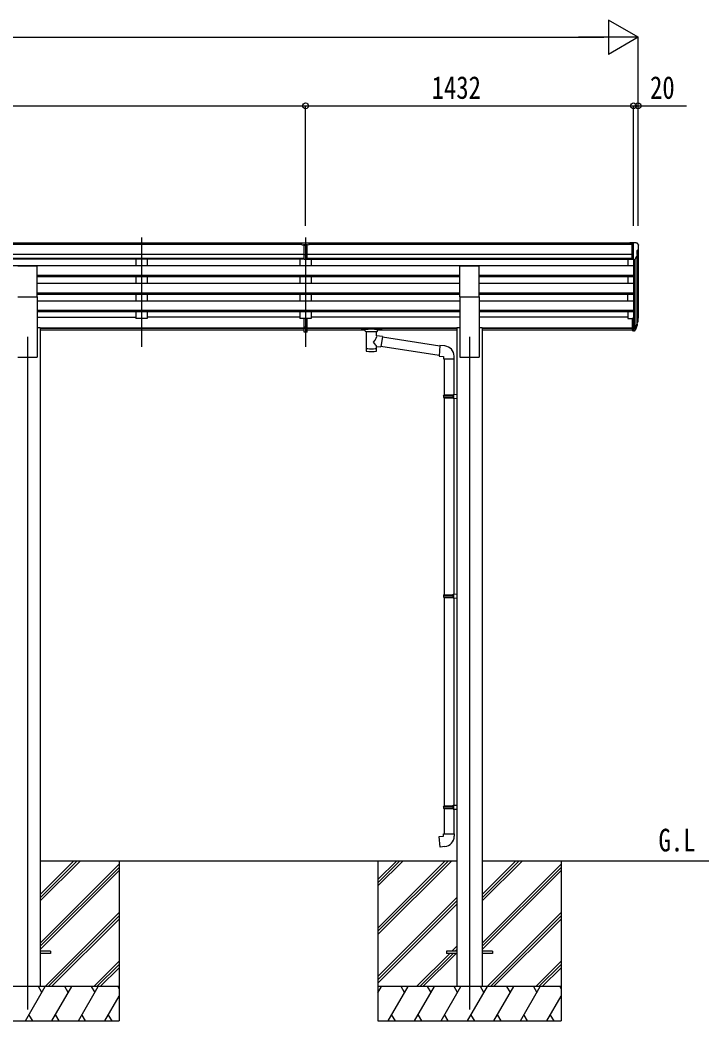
# Model space of a CAD drawing. Units: millimetres, scale not verified. Extents: x -12615 to 12615, y -8910 to 8910.
# Drawn here: x 212 to 3190, y -4915 to -542 of the extents above; entities that cross this region are included whole.
import ezdxf
from ezdxf.enums import TextEntityAlignment as Align

# ---------------------------------------------------------------- set-up
doc = ezdxf.new("R2010")
doc.units = ezdxf.units.MM
doc.header["$LTSCALE"] = 50
for name, color, linetype in [('0-2_USER1', 3, 'Continuous'), ('0-3_YKK_12', 2, 'Continuous'), ('0-4_YKK_13', 4, 'Continuous'), ('0-5_YKK_A1', 4, 'Continuous'), ('0-6_YKK_D', 6, 'Continuous')]:
    doc.layers.add(name, color=color, linetype=linetype)
doc.styles.add('ＭＳ ゴシック', font='')
doc.styles.get('ＭＳ ゴシック').set_extended_font_data('MS Gothic')

msp = doc.modelspace()

# ---------------------------------------------------------------- linework, layer by layer
at = {"layer": '0-3_YKK_12'}
for p, q in [((743.06, -1491.89), (743.06, -1969.4)), ((1459.06, -1491.89), (1459.06, -1969.4)), ((245.06, -1926.44), (245.06, -4865)), ((2175.06, -1926.44), (2175.06, -4865))]:
    msp.add_line(p, q, dxfattribs=at)
at = {"layer": '0-4_YKK_13'}
for p, q in [((1442.56, -1523.89), (1442.56, -1516.05)), ((1442.56, -1523.89), (1452.56, -1523.89)), ((1459.06, -1524.71), (1452.56, -1524.31)), ((1452.56, -1525.89), (1465.56, -1525.89)), ((1465.56, -1524.37), (1459.06, -1524.69)), ((1465.56, -1587.52), (1465.56, -1522.24)), ((2884.56, -1515.86), (2874.56, -1515.94)), ((2884.56, -1515.86), (2874.56, -1515.94)), ((2874.56, -1517.46), (2874.56, -1515.94)), ((2874.56, -1517.46), (2874.56, -1515.94)), ((2884.56, -1587.84), (2884.56, -1515.86)), ((2903.06, -1515.86), (2884.56, -1515.86)), ((2884.56, -1587.84), (2884.56, -1515.86)), ((2903.06, -1515.86), (2884.56, -1515.86)), ((2891.06, -1588.84), (2891.06, -1515.86)), ((2891.06, -1588.84), (2891.06, -1515.86)), ((2903.06, -1515.86), (2905.39, -1516)), ((2903.06, -1515.86), (2905.39, -1516)), ((2906.15, -1516.42), (2910.22, -1522.23)), ((2906.15, -1516.42), (2910.22, -1522.23)), ((2913.06, -1525.23), (2913.06, -1525.86)), ((2913.06, -1525.23), (2913.06, -1525.86)), ((1452.56, -1567.41), (1459.06, -1567.57)), ((1459.06, -1567.57), (1465.56, -1567.41)), ((2898.68, -1587.03), (2907.69, -1571.43)), ((2898.68, -1587.03), (2907.69, -1571.43)), ((2905.06, -1550.37), (2905.06, -1566.65)), ((2905.06, -1550.37), (2905.06, -1566.65)), ((2910.53, -1547.04), (2905.21, -1550.11)), ((2910.53, -1547.04), (2905.21, -1550.11)), ((202.56, -1615.84), (287.56, -1615.84)), ((287.56, -1751.06), (287.56, -1615.84)), ((1452.56, -1586.45), (1459.06, -1586.85)), ((1459.06, -1586.85), (1465.56, -1586.45)), ((2132.56, -1751.06), (2132.56, -1615.84)), ((2132.56, -1615.84), (2217.56, -1615.84)), ((2217.56, -1751.06), (2217.56, -1615.84)), ((2884.56, -1587.84), (2891.06, -1587.84)), ((2884.56, -1587.84), (2891.06, -1587.84)), ((2891.06, -1588.84), (2896.27, -1588.52)), ((2891.06, -1588.84), (2896.27, -1588.52)), ((202.56, -1751.06), (287.56, -1751.06)), ((2132.56, -1751.06), (2217.56, -1751.06)), ((1452.56, -1883.13), (1452.56, -1845.65)), ((1465.56, -1883.13), (1465.56, -1845.65)), ((2884.56, -1845.01), (2884.56, -1899.05)), ((2884.56, -1845.01), (2891.06, -1845.01)), ((2891.06, -1845.01), (2891.06, -1899.79)), ((2897.49, -1889.37), (2905.25, -1873.96)), ((2906.7, -1874.32), (2898.5, -1890.5)), ((2907.31, -1874.88), (2898.5, -1898.43)), ((2909.36, -1857.83), (2906.09, -1864.89)), ((2909.97, -1859.2), (2906.09, -1867.15)), ((2907.65, -1870.48), (2907.31, -1874.88)), ((1452.56, -1883.13), (1465.56, -1883.13)), ((1452.56, -1905.37), (1452.56, -1883.13)), ((1452.56, -1888.53), (1465.56, -1888.53)), ((1452.56, -1904.31), (1459.06, -1904.71)), ((1459.06, -1904.71), (1465.56, -1904.31)), ((1465.56, -1905.37), (1465.56, -1883.13)), ((1703.06, -1889.89), (1703.06, -1895.65)), ((1703.06, -1890.08), (1703.06, -1891.62)), ((1705.06, -1889.23), (1788.06, -1889.23)), ((1705.06, -1891.4), (1788.06, -1891.4)), ((1705.06, -1896.31), (1719.56, -1896.31)), ((1719.56, -1901.96), (1719.56, -1895.41)), ((1723.66, -1902.88), (1723.64, -1988.32)), ((1769.46, -1921.62), (1769.46, -1902.88)), ((1794.68, -1925.53), (1769.46, -1921.61)), ((1773.56, -1901.96), (1773.56, -1895.41)), ((1773.56, -1896.31), (1788.06, -1896.31)), ((1790.06, -1889.89), (1790.06, -1895.65)), ((2884.56, -1885.15), (2891.06, -1885.15)), ((2884.56, -1890.03), (2891.06, -1890.03)), ((2884.56, -1899.05), (2891.06, -1899.05)), ((2891.06, -1890.05), (2896.19, -1890.05)), ((2891.06, -1891.85), (2895.91, -1891.85)), ((2891.06, -1899.79), (2895.91, -1899.79)), ((1794.68, -1925.53), (1787.66, -1970.79)), ((2045.86, -1966.56), (1794.37, -1927.54)), ((2066.87, -1966.44), (2046.03, -1964.61)), ((1769.48, -1988.32), (1769.46, -1967.65)), ((1769.46, -1967.96), (1787.66, -1970.79)), ((2042.2, -2008.49), (1787.93, -1969.05)), ((2107.95, -2022.18), (2107.95, -2011.26)), ((2061.95, -2022.18), (2107.95, -2022.18)), ((2064.06, -2022.18), (2064.06, -2180.36)), ((2106.06, -2022.18), (2106.06, -2177.8)), ((2062.06, -2182.36), (2063.06, -2180.36)), ((2062.06, -2182.36), (2106.06, -2182.36)), ((2062.06, -2182.36), (2062.06, -2190.36)), ((2063.06, -2180.36), (2106.06, -2180.36)), ((2101.58, -2182.36), (2101.15, -2180.36)), ((2104.06, -2177.86), (2120.06, -2177.39)), ((2104.06, -2179.86), (2104.06, -2177.86)), ((2104.06, -2179.86), (2106.06, -2179.86)), ((2120.06, -2177.39), (2120.06, -2195.33)), ((2062.06, -2190.36), (2106.06, -2190.36)), ((2062.06, -2190.36), (2063.06, -2192.36)), ((2063.06, -2192.36), (2106.06, -2192.36)), ((2064.06, -2192.36), (2064.06, -3052.75)), ((2104.06, -2194.86), (2104.06, -2192.86)), ((2104.06, -2194.86), (2120.06, -2195.33)), ((2106.06, -2194.92), (2106.06, -3050.2)), ((2062.06, -3054.75), (2063.06, -3052.75)), ((2062.06, -3054.75), (2106.06, -3054.75)), ((2062.06, -3054.75), (2062.06, -3062.75)), ((2063.06, -3052.75), (2106.06, -3052.75)), ((2101.58, -3054.75), (2101.15, -3052.75)), ((2104.06, -3050.25), (2120.06, -3049.78)), ((2104.06, -3052.25), (2104.06, -3050.25)), ((2104.06, -3052.25), (2106.06, -3052.25)), ((2120.06, -3049.78), (2120.06, -3067.73)), ((2062.06, -3062.75), (2106.06, -3062.75)), ((2062.06, -3062.75), (2063.06, -3064.75)), ((2063.06, -3064.75), (2106.06, -3064.75)), ((2064.06, -3064.75), (2064.06, -3975.44)), ((2104.06, -3067.25), (2104.06, -3065.25)), ((2104.06, -3067.25), (2120.06, -3067.73)), ((2106.06, -3067.31), (2106.06, -3972.88)), ((2062.06, -3977.44), (2063.06, -3975.44)), ((2062.06, -3977.44), (2106.06, -3977.44)), ((2062.06, -3977.44), (2062.06, -3985.44)), ((2063.06, -3975.44), (2106.06, -3975.44)), ((2101.58, -3977.44), (2101.15, -3975.44)), ((2104.06, -3972.94), (2120.06, -3972.47)), ((2104.06, -3974.94), (2104.06, -3972.94)), ((2104.06, -3974.94), (2106.06, -3974.94)), ((2120.06, -3972.47), (2120.06, -3990.41)), ((2062.06, -3985.44), (2106.06, -3985.44)), ((2062.06, -3985.44), (2063.06, -3987.44)), ((2063.06, -3987.44), (2106.06, -3987.44)), ((2064.06, -3987.44), (2064.06, -4097.44)), ((2104.06, -3989.94), (2104.06, -3987.94)), ((2104.06, -3989.94), (2120.06, -3990.41)), ((2106.06, -3990), (2106.06, -4097.44)), ((2062.06, -4097.44), (2108.06, -4097.44)), ((2062.06, -4107.44), (2062.06, -4097.44)), ((2108.06, -4097.44), (2108.06, -4108.36)), ((345.06, -4610.5), (300.06, -4610.5)), ((345.06, -4619.5), (300.06, -4619.5)), ((345.06, -4610.5), (345.06, -4619.5)), ((2075.06, -4610.5), (2075.06, -4619.5)), ((2120.06, -4610.5), (2075.06, -4610.5)), ((2120.06, -4619.5), (2075.06, -4619.5)), ((2275.06, -4610.5), (2230.06, -4610.5)), ((2275.06, -4619.5), (2230.06, -4619.5)), ((2275.06, -4610.5), (2275.06, -4619.5))]:
    msp.add_line(p, q, dxfattribs=at)
for points in [[(1442.56, -1516.05), (1460.56, -1515.89), (1475.56, -1516.02)], [(1465.56, -1587.52), (1459.06, -1587.92), (1452.56, -1587.52), (1452.56, -1522.18)], [(1465.56, -1523.85), (1475.56, -1523.76), (1475.56, -1516.02)], [(1465.56, -1568.51), (1462.3, -1568.59), (1459.06, -1568.67), (1455.82, -1568.59), (1452.56, -1568.51)], [(1465.56, -1905.37), (1459.06, -1905.77), (1452.56, -1905.37)], [(1703.06, -1889.89), (1703.1, -1889.7), (1703.18, -1889.56), (1703.28, -1889.47), (1703.38, -1889.4), (1703.5, -1889.36), (1703.79, -1889.3), (1704.28, -1889.25), (1704.83, -1889.23), (1705.06, -1889.23)], [(1703.06, -1895.65), (1703.1, -1895.84), (1703.18, -1895.98), (1703.28, -1896.07), (1703.38, -1896.14), (1703.5, -1896.18), (1703.79, -1896.24), (1704.28, -1896.29), (1704.83, -1896.31), (1705.06, -1896.31)], [(1788.06, -1889.23), (1788.41, -1889.23), (1788.94, -1889.26), (1789.39, -1889.31), (1789.7, -1889.38), (1789.87, -1889.48), (1789.98, -1889.62), (1790.05, -1889.8), (1790.06, -1889.89)], [(1788.06, -1896.31), (1788.41, -1896.31), (1788.94, -1896.28), (1789.39, -1896.23), (1789.7, -1896.15), (1789.87, -1896.06), (1789.98, -1895.92), (1790.05, -1895.74), (1790.06, -1895.65)], [(2046.03, -1964.61), (2042.03, -2010.44), (2061.95, -2012.18), (2061.95, -2022.18)], [(2101.58, -2182.36), (2101.58, -2190.36), (2101.15, -2192.36)], [(2104.06, -2192.86), (2106.06, -2192.86), (2106.06, -2179.86)], [(2101.58, -3054.75), (2101.58, -3062.75), (2101.15, -3064.75)], [(2104.06, -3065.25), (2106.06, -3065.25), (2106.06, -3052.25)], [(2101.58, -3977.44), (2101.58, -3985.44), (2101.15, -3987.44)], [(2104.06, -3987.94), (2106.06, -3987.94), (2106.06, -3974.94)], [(2066.98, -4153.19), (2046.14, -4155.01), (2042.14, -4109.19), (2062.06, -4107.44)]]:
    msp.add_lwpolyline(points, dxfattribs=at)
for centre, radius, start, end in [((2905.33, -1517), 1, 35, 86.5), ((2905.33, -1517), 1, 35, 86.5), ((2910.06, -1525.23), 3, 0, 87), ((2910.06, -1525.23), 3, 0, 87), ((2711.06, -1525.86), 202, 355.05096, 0), ((2711.06, -1525.86), 202, 355.05096, 0), ((2905.36, -1550.37), 0.3, 120, 180), ((2905.36, -1550.37), 0.3, 120, 180), ((2905.36, -1566.65), 0.3, 180, 265.2833), ((2905.36, -1566.65), 0.3, 180, 265.2833), ((2905.09, -1569.93), 3, 330, 85.2833), ((2905.09, -1569.93), 3, 330, 85.2833), ((2906.15, -1542.67), 6.18, 315.00103, 354.2965), ((2906.16, -1542.67), 6.18, 315.00103, 354.2965), ((2896.09, -1585.53), 3, 273.5, 330), ((2896.09, -1585.53), 3, 273.5, 330), ((2880.47, -1848.33), 30.41, 341.80266, 352.8448), ((2881.88, -1850.09), 29.53, 342.01856, 353.49194), ((2062.95, -2011.26), 45, 0, 85), ((2063.06, -4108.36), 45, 275, 0)]:
    msp.add_arc(centre, radius, start, end, dxfattribs=at)
for centre, major_axis, ratio, start_param, end_param in [((1483.63, -1526.2), (24.57, -1.51), 0.121868, 3.1422238, 3.1491027), ((2821.14, -1850.42), (88.05, 0), 0.90356, 5.9828017, 6.0168888), ((2906.35, -1870.48), (-1.3, 0), 0.90356, 2.9359903, 4.9130961), ((2820.43, -1854.29), (89.07, 0), 0.90356, 6.0316505, 6.077583), ((2823.2, -1843.84), (-87.93, 4.42), 0.541684, 3.060334, 3.2172517), ((2822.41, -1850.52), (89.06, 1.43), 0.57596, 6.1985533, 6.3701348), ((1705.06, -1891.62), (2, 0), 0.109601, 1.5707963, 3.1415927), ((1746.56, -1901.87), (27.06, 0), 0.069685, 3.1415927, 6.2831853), ((1746.56, -1895.41), (27, 0), 0.070066, 6.2831853, 9.424778), ((1746.56, -1948.16), (-22.81, -26.62), 0.234429, 1.6855472, 3.1268519), ((1757.56, -1899.39), (16, 0), 0.361356, 6.2636979, 6.2831853), ((1788.06, -1891.62), (2, 0), 0.109601, 0, 1.5707963), ((2895.91, -1889.14), (3, 0), 0.90356, 4.712389, 5.7595865), ((2895.91, -1897.08), (-3, 0), 0.90356, 1.5707963, 2.6179939), ((2896.19, -1888.69), (1.5, 0), 0.90356, 4.712389, 5.7595865), ((1749.11, -1945.52), (20.32, -22.25), 0.045535, 0.0389954, 1.3075346), ((1746.56, -1988.32), (22.92, 0), 0.101955, 3.1415499, 6.2833984), ((1746.56, -1975.88), (22.91, 0), 0.122865, 3.1415927, 6.2831853)]:
    msp.add_ellipse(centre, major_axis=major_axis, ratio=ratio, start_param=start_param, end_param=end_param, dxfattribs=at)
at = {"layer": '0-5_YKK_A1'}
for p, q in [((1442.56, -1517.46), (-4262.44, -1517.46)), ((1442.56, -1522.68), (-4262.44, -1522.68)), ((2884.56, -1517.46), (1475.56, -1517.46)), ((2884.56, -1522.68), (1475.56, -1522.68)), ((1452.56, -1566.21), (-4262.44, -1566.21)), ((2884.56, -1566.21), (1465.56, -1566.21)), ((2911.06, -1546.43), (2911.06, -1844.65)), ((1459.06, -1615.65), (-4268.94, -1615.65)), ((1452.56, -1584.06), (-4262.44, -1584.06)), ((217.56, -1587.31), (-4262.44, -1587.31)), ((1452.56, -1587.41), (217.56, -1587.31)), ((718.06, -1587.31), (718.06, -1615.65)), ((768.06, -1587.31), (768.06, -1615.65)), ((1434.06, -1587.31), (1434.06, -1615.65)), ((2891.06, -1615.65), (1459.06, -1615.65)), ((1459.06, -1615.65), (1459.06, -1663.35)), ((2884.56, -1584.06), (1465.56, -1584.06)), ((1465.56, -1587.41), (2884.56, -1587.41)), ((1484.06, -1587.31), (1484.06, -1615.65)), ((2866.06, -1587.31), (2866.06, -1615.65)), ((2891.06, -1588.84), (2891.06, -1845.01)), ((2897.06, -1588.37), (2897.07, -1889.79)), ((2906.09, -1574.2), (2906.09, -1871.36)), ((2217.56, -1657.53), (2891.06, -1657.53)), ((2217.56, -1659.03), (2891.06, -1659.03)), ((718.06, -1663.35), (718.06, -1692.09)), ((768.06, -1663.35), (768.06, -1692.09)), ((1434.06, -1663.35), (1434.06, -1692.09)), ((1459.06, -1692.09), (1459.06, -1739.78)), ((1484.06, -1663.35), (1484.06, -1692.09)), ((2217.56, -1663.35), (2891.06, -1663.35)), ((2217.56, -1692.09), (2891.06, -1692.09)), ((2866.06, -1663.35), (2866.06, -1692.09)), ((718.06, -1739.78), (718.06, -1768.53)), ((768.06, -1739.78), (768.06, -1768.53)), ((1434.06, -1739.78), (1434.06, -1768.53)), ((1484.06, -1739.78), (1484.06, -1768.53)), ((2217.56, -1733.97), (2891.06, -1733.97)), ((2217.56, -1735.47), (2891.06, -1735.47)), ((2217.56, -1739.78), (2891.06, -1739.78)), ((2866.06, -1768.53), (2866.06, -1739.78)), ((287.56, -1751.06), (287.56, -2015)), ((1459.06, -1768.53), (1459.06, -1816.22)), ((2132.56, -1751.06), (2132.56, -2015)), ((2217.56, -1751.06), (2217.56, -2015)), ((2217.56, -1768.53), (2891.06, -1768.53)), ((718.06, -1816.22), (718.06, -1845.65)), ((768.06, -1816.22), (768.06, -1845.65)), ((1434.06, -1816.22), (1434.06, -1845.65)), ((1484.06, -1816.22), (1484.06, -1845.65)), ((2217.56, -1810.41), (2891.06, -1810.41)), ((2217.56, -1811.9), (2891.06, -1811.9)), ((2217.56, -1816.22), (2891.06, -1816.22)), ((2866.06, -1816.22), (2866.06, -1845.65)), ((287.56, -1840.7), (718.06, -1840.7)), ((768.06, -1845.65), (718.06, -1845.65)), ((1434.06, -1840.7), (768.06, -1840.7)), ((1484.06, -1845.65), (1434.06, -1845.65)), ((2132.56, -1840.7), (1484.06, -1840.7)), ((2866.06, -1840.7), (2217.56, -1840.7)), ((2866.06, -1845.65), (2884.56, -1845.65)), ((287.56, -1885.01), (300.06, -1885.01)), ((300.06, -1885.01), (300.06, -4765)), ((300.06, -1887.72), (1452.56, -1887.72)), ((300.06, -1889.11), (1452.56, -1889.11)), ((1452.56, -1896.8), (300.06, -1896.8)), ((1465.56, -1887.72), (2120.06, -1887.72)), ((1465.56, -1889.11), (2120.06, -1889.11)), ((1719.56, -1896.8), (1465.56, -1896.8)), ((2120.06, -1896.8), (1773.56, -1896.8)), ((2120.06, -1885.01), (2120.06, -4765)), ((2120.06, -1885.01), (2132.56, -1885.01)), ((2217.56, -1885.01), (2230.06, -1885.01)), ((2230.06, -1885.01), (2230.06, -4765)), ((2230.06, -1887.72), (2884.56, -1887.72)), ((2230.06, -1889.11), (2884.56, -1889.11)), ((2884.56, -1896.8), (2230.06, -1896.8)), ((202.56, -2015), (287.56, -2015)), ((2132.56, -2015), (2217.56, -2015)), ((300.06, -4215), (2120.06, -4215)), ((300.06, -4390.83), (475.89, -4215)), ((300.06, -4376.69), (461.75, -4215)), ((300.06, -4362.55), (447.61, -4215)), ((300.06, -4574.68), (645.06, -4229.68)), ((645.06, -4215), (645.06, -4915)), ((1775.06, -4215), (1775.06, -4915)), ((1775.06, -4509.18), (2069.24, -4215)), ((1775.06, -4523.32), (2083.38, -4215)), ((1775.06, -4537.46), (2097.52, -4215)), ((1775.06, -4325.33), (1885.39, -4215)), ((1775.06, -4311.19), (1871.25, -4215)), ((1775.06, -4297.05), (1857.11, -4215)), ((2230.06, -4215), (3251.06, -4215)), ((2230.06, -4390.83), (2405.89, -4215)), ((2230.06, -4376.69), (2391.75, -4215)), ((2230.06, -4362.55), (2377.61, -4215)), ((2230.06, -4574.68), (2575.06, -4229.68)), ((2575.06, -4215), (2575.06, -4915)), ((300.06, -4588.82), (645.06, -4243.82)), ((300.06, -4602.96), (645.06, -4257.96)), ((2230.06, -4588.82), (2575.06, -4243.82)), ((2230.06, -4602.96), (2575.06, -4257.96)), ((1775.06, -4721.31), (2120.06, -4376.31)), ((1775.06, -4735.45), (2120.06, -4390.45)), ((1775.06, -4749.59), (2120.06, -4404.59)), ((321.87, -4765), (645.06, -4441.81)), ((336.01, -4765), (645.06, -4455.95)), ((2251.87, -4765), (2575.06, -4441.81)), ((2266.01, -4765), (2575.06, -4455.95)), ((350.15, -4765), (645.06, -4470.09)), ((2280.15, -4765), (2575.06, -4470.09)), ((2098, -4610.5), (2120.06, -4588.44)), ((1943.5, -4765), (2089, -4619.5)), ((1957.64, -4765), (2103.14, -4619.5)), ((1971.79, -4765), (2117.29, -4619.5)), ((2112.14, -4610.5), (2120.06, -4602.58)), ((534, -4765), (645.06, -4653.94)), ((548.14, -4765), (645.06, -4668.08)), ((2464, -4765), (2575.06, -4653.94)), ((2478.14, -4765), (2575.06, -4668.08)), ((562.29, -4765), (645.06, -4682.23)), ((2492.29, -4765), (2575.06, -4682.23)), ((645.06, -4765), (-154.94, -4765)), ((236.22, -4915), (322.82, -4765)), ((307.82, -4790.98), (292.82, -4765)), ((351.69, -4915), (438.29, -4765)), ((423.29, -4790.98), (408.29, -4765)), ((467.16, -4915), (553.76, -4765)), ((523.76, -4765), (538.76, -4790.98)), ((639.23, -4765), (645.06, -4775.1)), ((2575.06, -4765), (1775.06, -4765)), ((1775.06, -4792.5), (1790.94, -4765)), ((1819.81, -4915), (1906.41, -4765)), ((1891.41, -4790.98), (1876.41, -4765)), ((1935.28, -4915), (2021.88, -4765)), ((2006.88, -4790.98), (1991.88, -4765)), ((2050.75, -4915), (2137.35, -4765)), ((2122.35, -4790.98), (2107.35, -4765)), ((2166.22, -4915), (2252.82, -4765)), ((2237.82, -4790.98), (2222.82, -4765)), ((2281.69, -4915), (2368.29, -4765)), ((2353.29, -4790.98), (2338.29, -4765)), ((2397.16, -4915), (2483.76, -4765)), ((2453.76, -4765), (2468.76, -4790.98)), ((2569.23, -4765), (2575.06, -4775.1)), ((582.63, -4915), (645.06, -4806.86)), ((2512.63, -4915), (2575.06, -4806.86)), ((251.22, -4889.02), (266.21, -4915)), ((366.69, -4889.02), (381.68, -4915)), ((482.16, -4889.02), (497.15, -4915)), ((597.62, -4889.02), (612.62, -4915)), ((1834.8, -4889.02), (1849.8, -4915)), ((1950.28, -4889.02), (1965.27, -4915)), ((2065.75, -4889.02), (2080.75, -4915)), ((2181.22, -4889.02), (2196.21, -4915)), ((2296.69, -4889.02), (2311.68, -4915)), ((2412.16, -4889.02), (2427.15, -4915)), ((2527.63, -4889.02), (2542.62, -4915)), ((-154.94, -4915), (645.06, -4915)), ((1775.06, -4915), (2575.06, -4915))]:
    msp.add_line(p, q, dxfattribs=at)
for points in [[(287.56, -1657.53), (1459.06, -1657.53), (2132.56, -1657.53)], [(287.56, -1659.03), (1459.06, -1659.03), (2132.56, -1659.03)], [(287.56, -1663.35), (1459.06, -1663.35), (2132.56, -1663.35)], [(287.56, -1692.09), (1459.06, -1692.09), (2132.56, -1692.09)], [(287.56, -1733.97), (1459.06, -1733.97), (2132.56, -1733.97)], [(287.56, -1735.47), (1459.06, -1735.47), (2132.56, -1735.47)], [(287.56, -1739.78), (1459.06, -1739.78), (2132.56, -1739.78)], [(287.56, -1768.53), (1459.06, -1768.53), (2132.56, -1768.53)], [(287.56, -1810.41), (1459.06, -1810.41), (2132.56, -1810.41)], [(287.56, -1811.9), (1459.06, -1811.9), (2132.56, -1811.9)], [(287.56, -1816.22), (1459.06, -1816.22), (2132.56, -1816.22)]]:
    msp.add_lwpolyline(points, dxfattribs=at)
at = {"layer": '0-6_YKK_D'}
for p, q in [((2911.06, -617.46), (2781.16, -542.46)), ((2781.16, -542.46), (2781.16, -692.46)), ((-4138.94, -617.46), (2761.06, -617.46)), ((2911.06, -617.46), (2651.25, -617.46)), ((2911.06, -617.46), (2781.16, -692.46)), ((2911.06, -1441.89), (2911.06, -616.46)), ((-4268.94, -917.46), (1459.06, -917.46)), ((1459.06, -1441.89), (1459.06, -916.46)), ((1459.06, -1441.89), (1459.06, -916.46)), ((1459.06, -917.46), (2891.06, -917.46)), ((2891.06, -1441.89), (2891.06, -916.46)), ((2891.06, -1441.89), (2891.06, -916.46)), ((2911.06, -1441.89), (2911.06, -916.46))]:
    msp.add_line(p, q, dxfattribs=at)
msp.add_lwpolyline([(2891.06, -917.46), (2911.06, -917.46), (3122.46, -917.46)], dxfattribs=at)
for centre in [(1459.06, -917.46), (1459.06, -917.46), (2891.06, -917.46), (2891.06, -917.46), (2911.06, -917.46)]:
    msp.add_circle(centre, 12.75, dxfattribs=at)

# ---------------------------------------------------------------- texts
at = {"layer": '0-2_USER1', "style": 'ＭＳ ゴシック', "width": 0.8}
msp.add_text('G.L', height=98.97, dxfattribs=at).set_placement((3000, -4204), align=Align.BOTTOM_LEFT)
at = {"layer": '0-6_YKK_D', "style": 'ＭＳ ゴシック', "width": 0.8}
for s, p in [('1432', (2009.46, -916.46)), ('20', (2963.06, -916.46))]:
    msp.add_text(s, height=98.97, dxfattribs=at).set_placement(p, align=Align.BOTTOM_LEFT)

doc.saveas('drawing.dxf')
